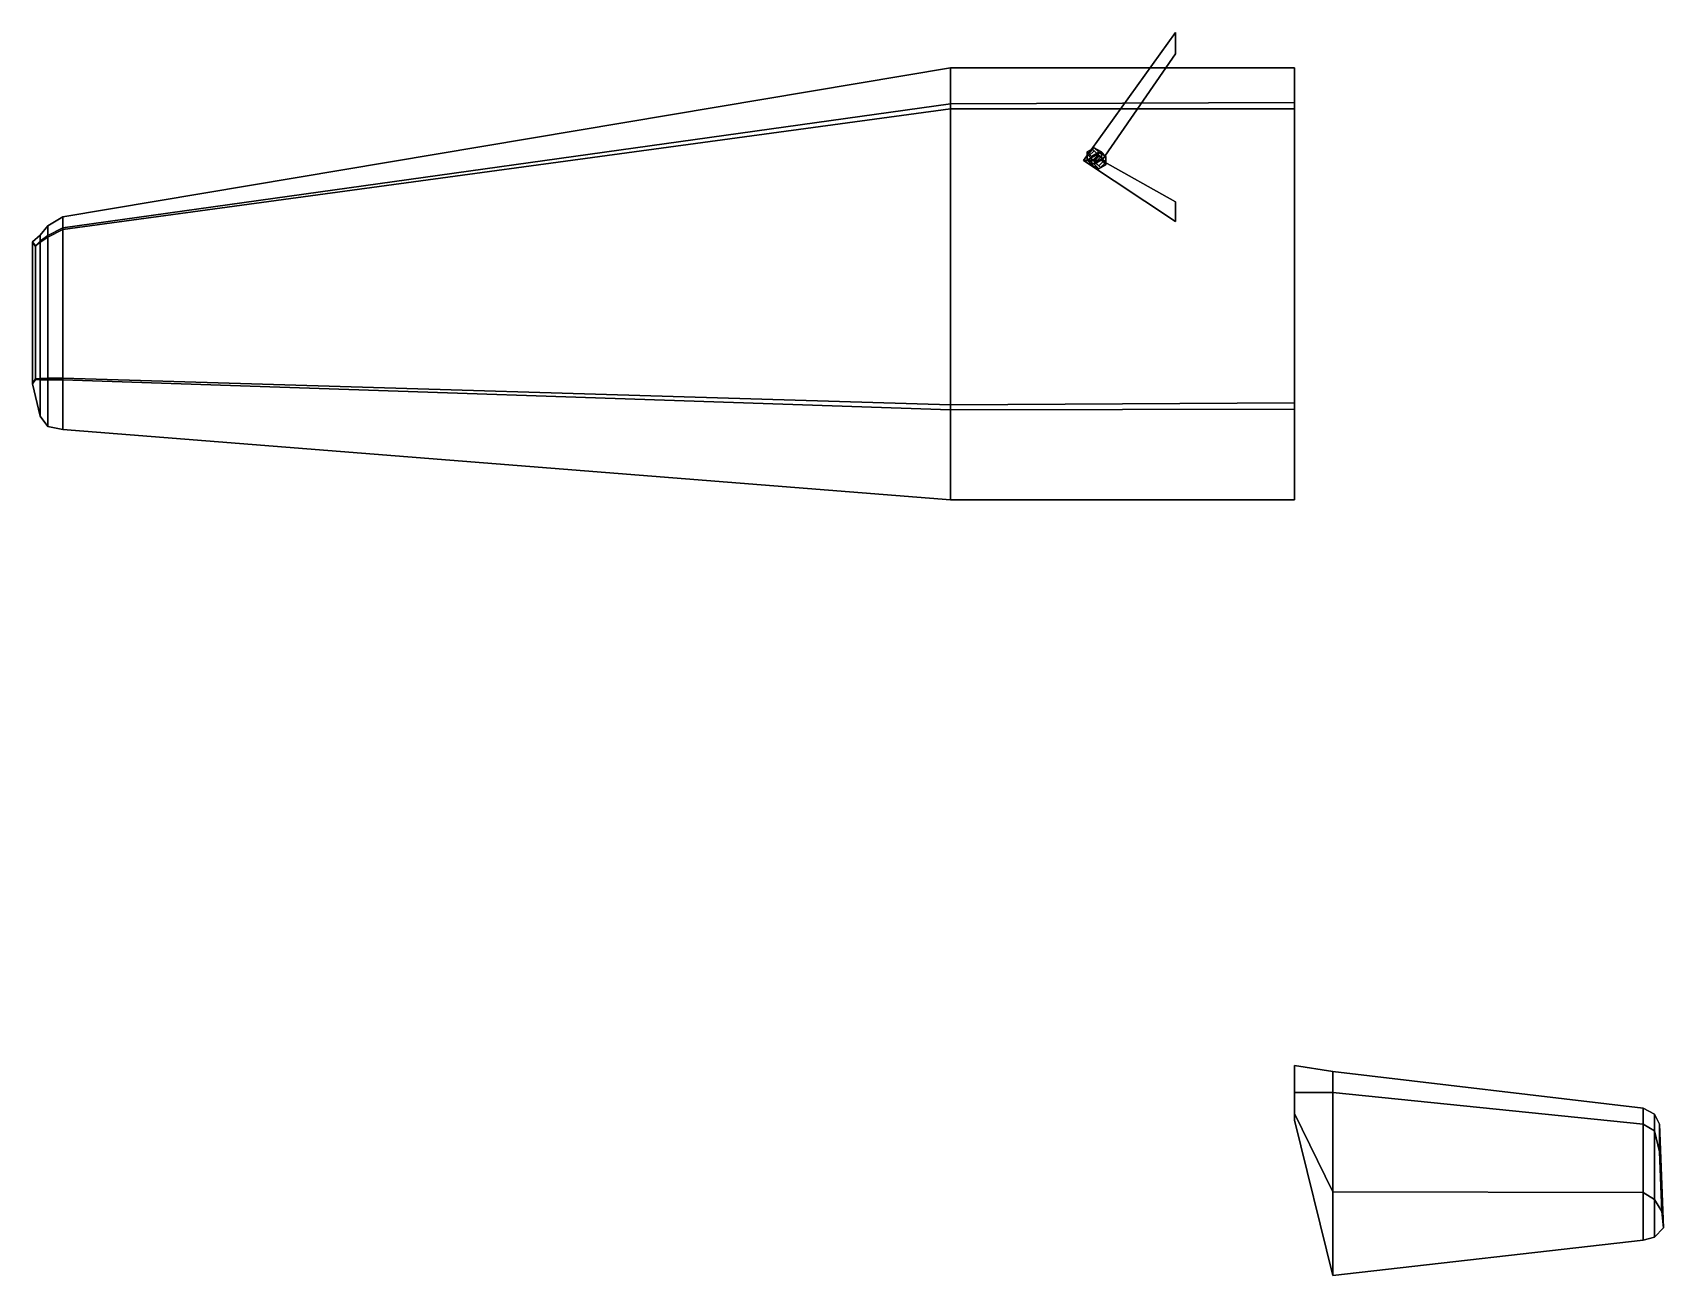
# Model space of a CAD drawing. Extents: x -16.8 to 4.9, y -10.3 to 6.2.
import ezdxf

# ---------------------------------------------------------------- set-up
doc = ezdxf.new("R2010")
doc.units = 0
doc.layers.add('WING2', color=5, linetype='CONTINUOUS')

msp = doc.modelspace()

# ---------------------------------------------------------------- linework, layer by layer
at = {"layer": 'WING2'}
for points in [[(-1.58, 5.88, -1.37), (-1.58, 6.16, -1.37), (-2.8, 4.46, -1.9), (-2.56, 4.46, -1.9)], [(-2.8, 4.46, -1.71), (-2.8, 4.46, -1.9), (-1.58, 6.16, -1.37), (-1.58, 6.16, -1.17)], [(-2.56, 4.46, -1.71), (-2.8, 4.46, -1.71), (-1.58, 6.16, -1.17), (-1.58, 5.88, -1.17)], [(-1.58, 5.88, -1.17), (-1.58, 5.88, -1.37), (-2.56, 4.46, -1.9), (-2.56, 4.46, -1.71)], [(-4.57, 5.69, 1.371), (-16.36, 3.711, 1.714), (-16.36, 3.565, 1.513), (-4.57, 5.215, 0.857)], [(-4.57, 5.148, 1.814), (-16.36, 3.543, 1.833), (-16.36, 3.711, 1.714), (-4.57, 5.69, 1.371)], [(0, 5.69, 1.371), (-4.57, 5.69, 1.371), (-4.57, 5.215, 0.857), (0, 5.231, 0.627)], [(0, 5.148, 1.814), (-4.57, 5.148, 1.814), (-4.57, 5.69, 1.371), (0, 5.69, 1.371)], [(-16.36, 3.565, 1.513), (-16.36, 1.57, 1.374), (-4.57, 1.214, 0.577), (-4.57, 5.215, 0.857)], [(-4.57, 5.215, 0.857), (-4.57, 1.214, 0.577), (0, 1.24, 0.348), (0, 5.231, 0.627)], [(-4.57, 1.147, 1.535), (-16.36, 1.547, 1.693), (-16.36, 3.543, 1.833), (-4.57, 5.148, 1.814)], [(0, 1.157, 1.535), (-4.57, 1.147, 1.535), (-4.57, 5.148, 1.814), (0, 5.148, 1.814)], [(-2.755, 4.576, -1.334), (-2.66, 4.631, -1.335), (-2.599, 4.57, 0.413), (-2.694, 4.515, 0.414)], [(-2.66, 4.631, -1.335), (-2.755, 4.576, -1.334), (-2.755, 4.466, -1.338), (-2.565, 4.576, -1.34)], [(-2.755, 4.466, -1.338), (-2.755, 4.576, -1.334), (-2.694, 4.515, 0.414), (-2.694, 4.405, 0.41)], [(-2.565, 4.576, -1.34), (-2.755, 4.466, -1.338), (-2.66, 4.411, -1.343), (-2.565, 4.466, -1.344)], [(-2.746, 4.537, -1.786), (-2.676, 4.607, -1.786), (-2.66, 4.591, -1.336), (-2.73, 4.521, -1.336)], [(-2.504, 4.515, 0.408), (-2.694, 4.405, 0.41), (-2.694, 4.515, 0.414), (-2.599, 4.57, 0.413)], [(-2.676, 4.607, -1.786), (-2.606, 4.537, -1.791), (-2.59, 4.521, -1.341), (-2.66, 4.591, -1.336)], [(-2.66, 4.631, -1.335), (-2.565, 4.576, -1.34), (-2.504, 4.515, 0.408), (-2.599, 4.57, 0.413)], [(-2.565, 4.576, -1.34), (-2.565, 4.466, -1.344), (-2.504, 4.405, 0.404), (-2.504, 4.515, 0.408)], [(-1.58, 3.65, -1.63), (-1.58, 3.91, -1.63), (-2.56, 4.46, -1.9), (-2.8, 4.46, -1.9)], [(-1.58, 3.65, -1.42), (-1.58, 3.65, -1.63), (-2.8, 4.46, -1.9), (-2.8, 4.46, -1.71)], [(-2.8, 4.46, -1.71), (-2.56, 4.46, -1.71), (-1.58, 3.91, -1.41), (-1.58, 3.65, -1.42)], [(-2.66, 4.411, -1.343), (-2.755, 4.466, -1.338), (-2.694, 4.405, 0.41), (-2.599, 4.35, 0.405)], [(-2.676, 4.467, -1.791), (-2.746, 4.537, -1.786), (-2.73, 4.521, -1.336), (-2.66, 4.451, -1.341)], [(-2.504, 4.405, 0.404), (-2.599, 4.35, 0.405), (-2.694, 4.405, 0.41), (-2.504, 4.515, 0.408)], [(-2.606, 4.537, -1.791), (-2.676, 4.467, -1.791), (-2.66, 4.451, -1.341), (-2.59, 4.521, -1.341)], [(-2.669, 4.46, 0.411), (-2.599, 4.53, 0.411), (-2.575, 4.506, 1.091), (-2.645, 4.436, 1.091)], [(-2.599, 4.39, 0.406), (-2.669, 4.46, 0.411), (-2.645, 4.436, 1.091), (-2.575, 4.366, 1.086)], [(-2.565, 4.466, -1.344), (-2.66, 4.411, -1.343), (-2.599, 4.35, 0.405), (-2.504, 4.405, 0.404)], [(-2.599, 4.53, 0.411), (-2.529, 4.46, 0.406), (-2.505, 4.436, 1.086), (-2.575, 4.506, 1.091)], [(-2.529, 4.46, 0.406), (-2.599, 4.39, 0.406), (-2.575, 4.366, 1.086), (-2.505, 4.436, 1.086)], [(-2.56, 4.46, -1.71), (-2.56, 4.46, -1.9), (-1.58, 3.91, -1.63), (-1.58, 3.91, -1.41)], [(-16.36, 3.711, 1.714), (-16.56, 3.591, 1.716), (-16.56, 3.464, 1.526), (-16.36, 3.565, 1.513)], [(-16.36, 3.543, 1.833), (-16.56, 3.443, 1.826), (-16.56, 3.591, 1.716), (-16.36, 3.711, 1.714)], [(-16.66, 3.47, 1.717), (-16.76, 3.381, 1.711), (-16.72, 3.328, 1.607), (-16.66, 3.391, 1.561)], [(-16.66, 3.374, 1.811), (-16.72, 3.317, 1.767), (-16.76, 3.381, 1.711), (-16.66, 3.47, 1.717)], [(-16.56, 3.591, 1.716), (-16.66, 3.47, 1.717), (-16.66, 3.391, 1.561), (-16.56, 3.464, 1.526)], [(-16.56, 3.443, 1.826), (-16.66, 3.374, 1.811), (-16.66, 3.47, 1.717), (-16.56, 3.591, 1.716)], [(-16.56, 3.464, 1.526), (-16.56, 1.568, 1.394), (-16.36, 1.57, 1.374), (-16.36, 3.565, 1.513)], [(-16.36, 1.547, 1.693), (-16.56, 1.547, 1.693), (-16.56, 3.443, 1.826), (-16.36, 3.543, 1.833)], [(-16.76, 3.381, 1.711), (-16.76, 1.495, 1.579), (-16.72, 1.562, 1.484), (-16.72, 3.328, 1.607)], [(-16.72, 3.317, 1.767), (-16.72, 1.551, 1.643), (-16.76, 1.495, 1.579), (-16.76, 3.381, 1.711)], [(-16.72, 3.328, 1.607), (-16.72, 1.562, 1.484), (-16.66, 1.566, 1.434), (-16.66, 3.391, 1.561)], [(-16.66, 1.548, 1.683), (-16.72, 1.551, 1.643), (-16.72, 3.317, 1.767), (-16.66, 3.374, 1.811)], [(-16.66, 3.391, 1.561), (-16.66, 1.566, 1.434), (-16.56, 1.568, 1.394), (-16.56, 3.464, 1.526)], [(-16.56, 1.547, 1.693), (-16.66, 1.548, 1.683), (-16.66, 3.374, 1.811), (-16.56, 3.443, 1.826)], [(-16.66, 1.566, 1.434), (-16.72, 1.562, 1.484), (-16.76, 1.495, 1.579), (-16.66, 1.066, 1.549)], [(-16.66, 1.066, 1.549), (-16.76, 1.495, 1.579), (-16.72, 1.551, 1.643), (-16.66, 1.548, 1.683)], [(-16.56, 1.568, 1.394), (-16.66, 1.566, 1.434), (-16.66, 1.066, 1.549), (-16.56, 0.927, 1.529)], [(-16.56, 0.927, 1.529), (-16.66, 1.066, 1.549), (-16.66, 1.548, 1.683), (-16.56, 1.547, 1.693)], [(-16.36, 1.57, 1.374), (-16.56, 1.568, 1.394), (-16.56, 0.927, 1.529), (-16.36, 0.888, 1.517)], [(-16.36, 0.888, 1.517), (-16.56, 0.927, 1.529), (-16.56, 1.547, 1.693), (-16.36, 1.547, 1.693)], [(-4.57, 1.214, 0.577), (-16.36, 1.57, 1.374), (-16.36, 0.888, 1.517), (-4.57, -0.046, 0.97)], [(-4.57, -0.046, 0.97), (-16.36, 0.888, 1.517), (-16.36, 1.547, 1.693), (-4.57, 1.147, 1.535)], [(0, 1.24, 0.348), (-4.57, 1.214, 0.577), (-4.57, -0.046, 0.97), (0, -0.046, 0.97)], [(0, -0.046, 0.97), (-4.57, -0.046, 0.97), (-4.57, 1.147, 1.535), (0, 1.157, 1.535)], [(0.51, -7.92, 0.97), (0, -7.92, 0.97), (0, -7.56, 0.8), (0.51, -7.64, 0.8)], [(0.51, -7.64, 0.8), (0, -7.56, 0.8), (0, -7.92, 0.62), (0.51, -7.92, 0.62)], [(4.63, -8.13, 0.85), (0.51, -7.64, 0.8), (0.51, -7.92, 0.62), (4.63, -8.34, 0.77)], [(4.63, -8.34, 0.97), (0.51, -7.92, 0.97), (0.51, -7.64, 0.8), (4.63, -8.13, 0.85)], [(0, -7.92, 0.62), (0, -8.2, 0.62), (0.51, -9.24, 0.62), (0.51, -7.92, 0.62)], [(0.51, -9.24, 0.97), (0, -8.2, 0.97), (0, -7.92, 0.97), (0.51, -7.92, 0.97)], [(4.63, -9.25, 0.97), (0.51, -9.24, 0.97), (0.51, -7.92, 0.97), (4.63, -8.34, 0.97)], [(0.51, -7.92, 0.62), (0.51, -9.24, 0.62), (4.63, -9.25, 0.77), (4.63, -8.34, 0.77)], [(0.51, -9.24, 0.62), (0, -8.2, 0.62), (0, -8.29, 0.8), (0.51, -10.35, 0.8)], [(0.51, -10.35, 0.8), (0, -8.29, 0.8), (0, -8.2, 0.97), (0.51, -9.24, 0.97)], [(4.78, -8.43, 0.95), (4.63, -8.34, 0.97), (4.63, -8.13, 0.85), (4.78, -8.21, 0.86)], [(4.78, -8.21, 0.86), (4.63, -8.13, 0.85), (4.63, -8.34, 0.77), (4.78, -8.43, 0.79)], [(4.85, -8.34, 0.88), (4.78, -8.21, 0.86), (4.78, -8.43, 0.79), (4.85, -8.71, 0.83)], [(4.85, -8.71, 0.93), (4.78, -8.43, 0.95), (4.78, -8.21, 0.86), (4.85, -8.34, 0.88)], [(4.63, -8.34, 0.77), (4.63, -9.25, 0.77), (4.78, -9.34, 0.79), (4.78, -8.43, 0.79)], [(4.78, -9.34, 0.95), (4.63, -9.25, 0.97), (4.63, -8.34, 0.97), (4.78, -8.43, 0.95)], [(4.78, -8.43, 0.79), (4.78, -9.34, 0.79), (4.88, -9.5, 0.87), (4.85, -8.71, 0.83)], [(4.88, -9.5, 0.91), (4.78, -9.34, 0.95), (4.78, -8.43, 0.95), (4.85, -8.71, 0.93)], [(4.85, -8.34, 0.88), (4.9, -9.72, 0.89), (4.88, -9.5, 0.91), (4.85, -8.71, 0.93)], [(4.85, -8.71, 0.83), (4.88, -9.5, 0.87), (4.9, -9.72, 0.89), (4.85, -8.34, 0.88)], [(4.63, -9.25, 0.77), (0.51, -9.24, 0.62), (0.51, -10.35, 0.8), (4.63, -9.88, 0.85)], [(4.63, -9.88, 0.85), (0.51, -10.35, 0.8), (0.51, -9.24, 0.97), (4.63, -9.25, 0.97)], [(4.78, -9.84, 0.86), (4.63, -9.88, 0.85), (4.63, -9.25, 0.97), (4.78, -9.34, 0.95)], [(4.78, -9.34, 0.79), (4.63, -9.25, 0.77), (4.63, -9.88, 0.85), (4.78, -9.84, 0.86)], [(4.88, -9.5, 0.87), (4.78, -9.34, 0.79), (4.78, -9.84, 0.86), (4.9, -9.72, 0.89)], [(4.9, -9.72, 0.89), (4.78, -9.84, 0.86), (4.78, -9.34, 0.95), (4.88, -9.5, 0.91)]]:
    msp.add_3dface(points, dxfattribs=at)

doc.saveas('drawing.dxf')
